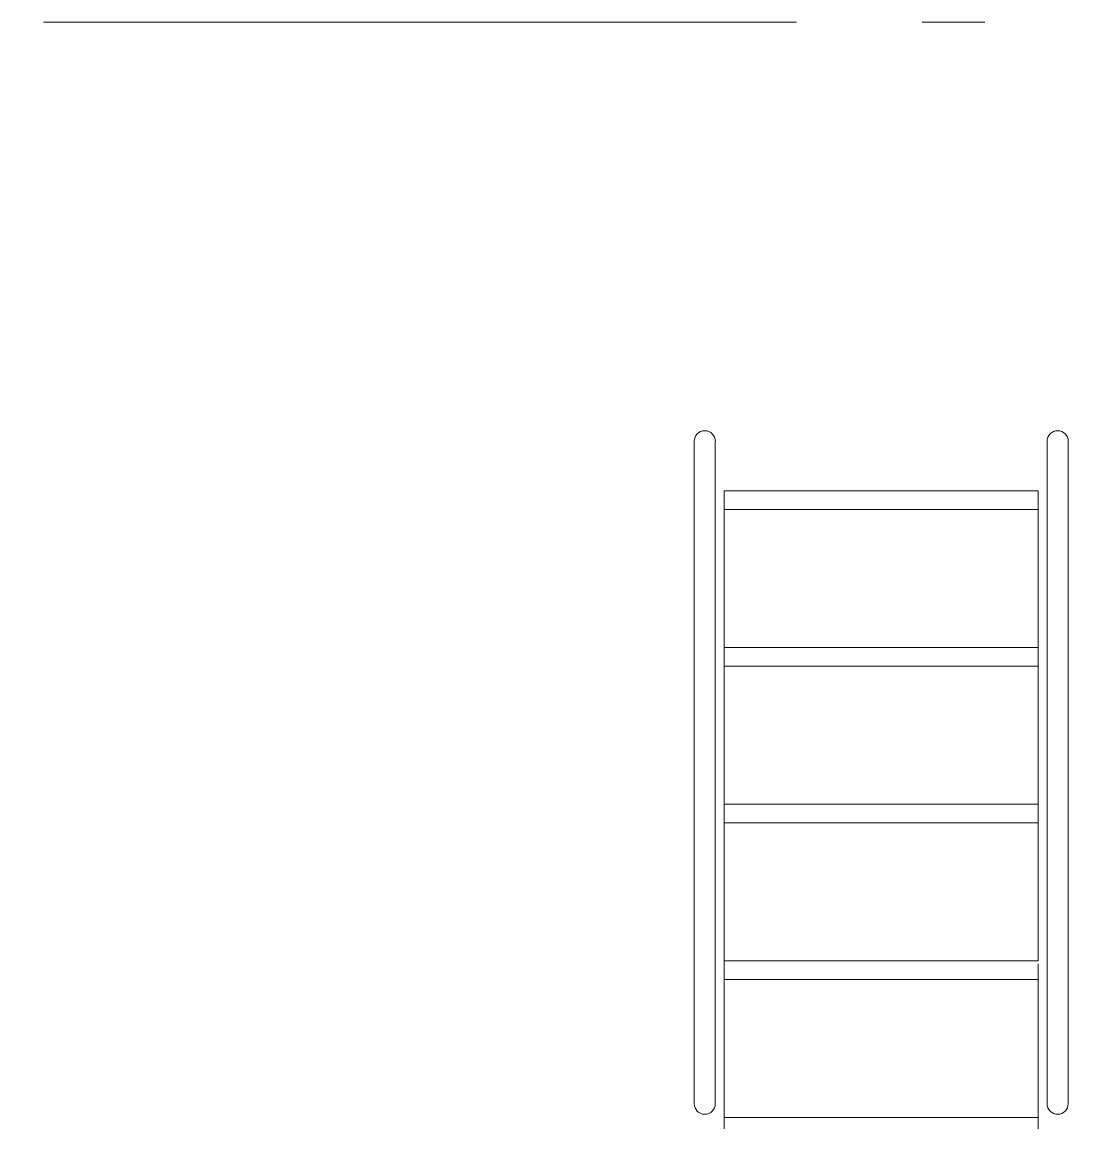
# Model space of a CAD drawing. Header units: millimetres. Extents: x -187347 to 135007, y -6415 to 292048.
# Drawn here: x -48925 to -47240, y 30294 to 32055 of the extents above; entities that cross this region are included whole.
import ezdxf

# ---------------------------------------------------------------- set-up
doc = ezdxf.new("R2010")
doc.units = ezdxf.units.MM
doc.header["$LTSCALE"] = 100
doc.linetypes.add('Z_LINE-CNTR', pattern=[17, 12, -2, 1, -2])
doc.layers.get('0').update_dxf_attribs({"lineweight": 18})
doc.layers.add('Layout Kromeka', color=1, linetype='Continuous', lineweight=5)
doc.layers.add('S-GRID', color=7, linetype='Continuous', lineweight=5)

# ---------------------------------------------------------------- blocks, each defined once
blk = doc.blocks.new('*U58')
at = {"ltscale": 20}
for p, q in [((3240, 298), (4295, 298)), ((3240, 264.3), (4295, 264.3)), ((3240.6, 264.3), (3240.7, 264.3)), ((3200, 250), (3462.6, 250)), ((3218, 250), (3218, -250)), ((3437.6, 250), (3437.6, -250)), ((3467.6, 250), (3717.2, 250)), ((3467.6, 250), (3467.6, -250)), ((3687.2, 250), (3687.2, -250)), ((3717.2, 250), (3966.7, 250)), ((3717.2, 250), (3717.2, -250)), ((3936.7, 250), (3936.7, -250)), ((3966.7, 250), (4216.3, 250)), ((3966.7, 250), (3966.7, -250)), ((4186.3, 250), (4186.3, -250)), ((4216.3, 250), (4216.3, -250)), ((3200, -250), (4216.3, -250)), ((3240, -264.3), (4295, -264.3)), ((3240, -298), (4295, -298))]:
    blk.add_line(p, q, dxfattribs=at)
blk.add_lwpolyline([(3225.1, 250), (3225.1, 250), (3225.1, 250), (3225.1, 250), (3225.1, 250)], dxfattribs=at)
for centre, radius, start, end in [((3240, 281.1), 16.8, 90, 270), ((4295, 281.1), 16.9, 270, 90), ((3240, -281.1), 16.8, 90, 270), ((4295, -281.1), 16.9, 270, 90)]:
    blk.add_arc(centre, radius, start, end, dxfattribs=at)

msp = doc.modelspace()

# ---------------------------------------------------------------- linework, layer by layer
at = {"layer": 'S-GRID', "color": 152, "linetype": 'Z_LINE-CNTR'}
msp.add_line((-89691.4, 32055), (-18064, 32055), dxfattribs=at)

# ---------------------------------------------------------------- block references
at = {"layer": 'Layout Kromeka', "color": 1, "linetype": 'Continuous', "xscale": -1, "rotation": 270}
msp.add_blockref('*U58', (-47556.5, 27092.2, 21964.9), dxfattribs=at)

doc.saveas('drawing.dxf')
